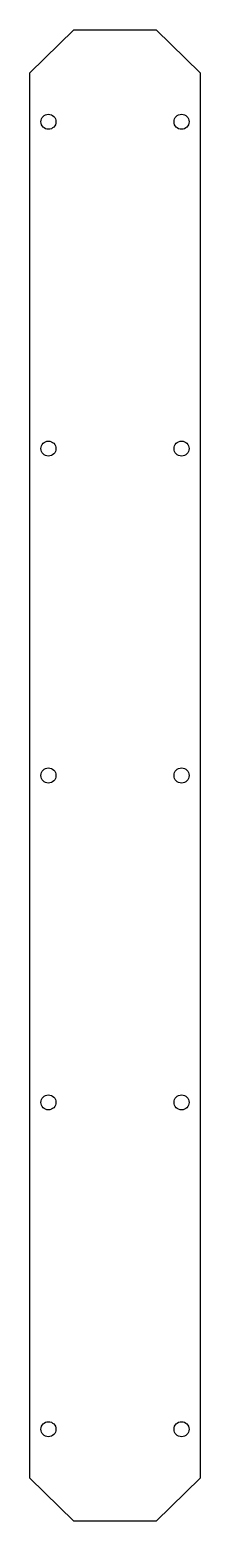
# Model space of a CAD drawing. Header units: metres. Extents: x 0 to 56, y -473 to 14.
import ezdxf

# ---------------------------------------------------------------- set-up
doc = ezdxf.new("R2010")
doc.units = ezdxf.units.M

msp = doc.modelspace()

# ---------------------------------------------------------------- linework, layer by layer
for p, q in [((0, 0), (14.35, 14)), ((14.35, 14), (41.34, 14)), ((41.34, 14), (55.69, 0)), ((0, -458.6), (0, 0)), ((55.69, 0), (55.69, -458.6)), ((14.35, -472.6), (0, -458.6)), ((55.69, -458.6), (41.34, -472.6)), ((41.34, -472.6), (14.35, -472.6))]:
    msp.add_line(p, q)
for centre in [(6.1, -16), (49.58, -16), (6.1, -122.65), (49.58, -122.65), (6.1, -229.3), (49.58, -229.3), (6.1, -335.95), (49.58, -335.95), (6.1, -442.6), (49.58, -442.6)]:
    msp.add_circle(centre, 2.45)

doc.saveas('drawing.dxf')
